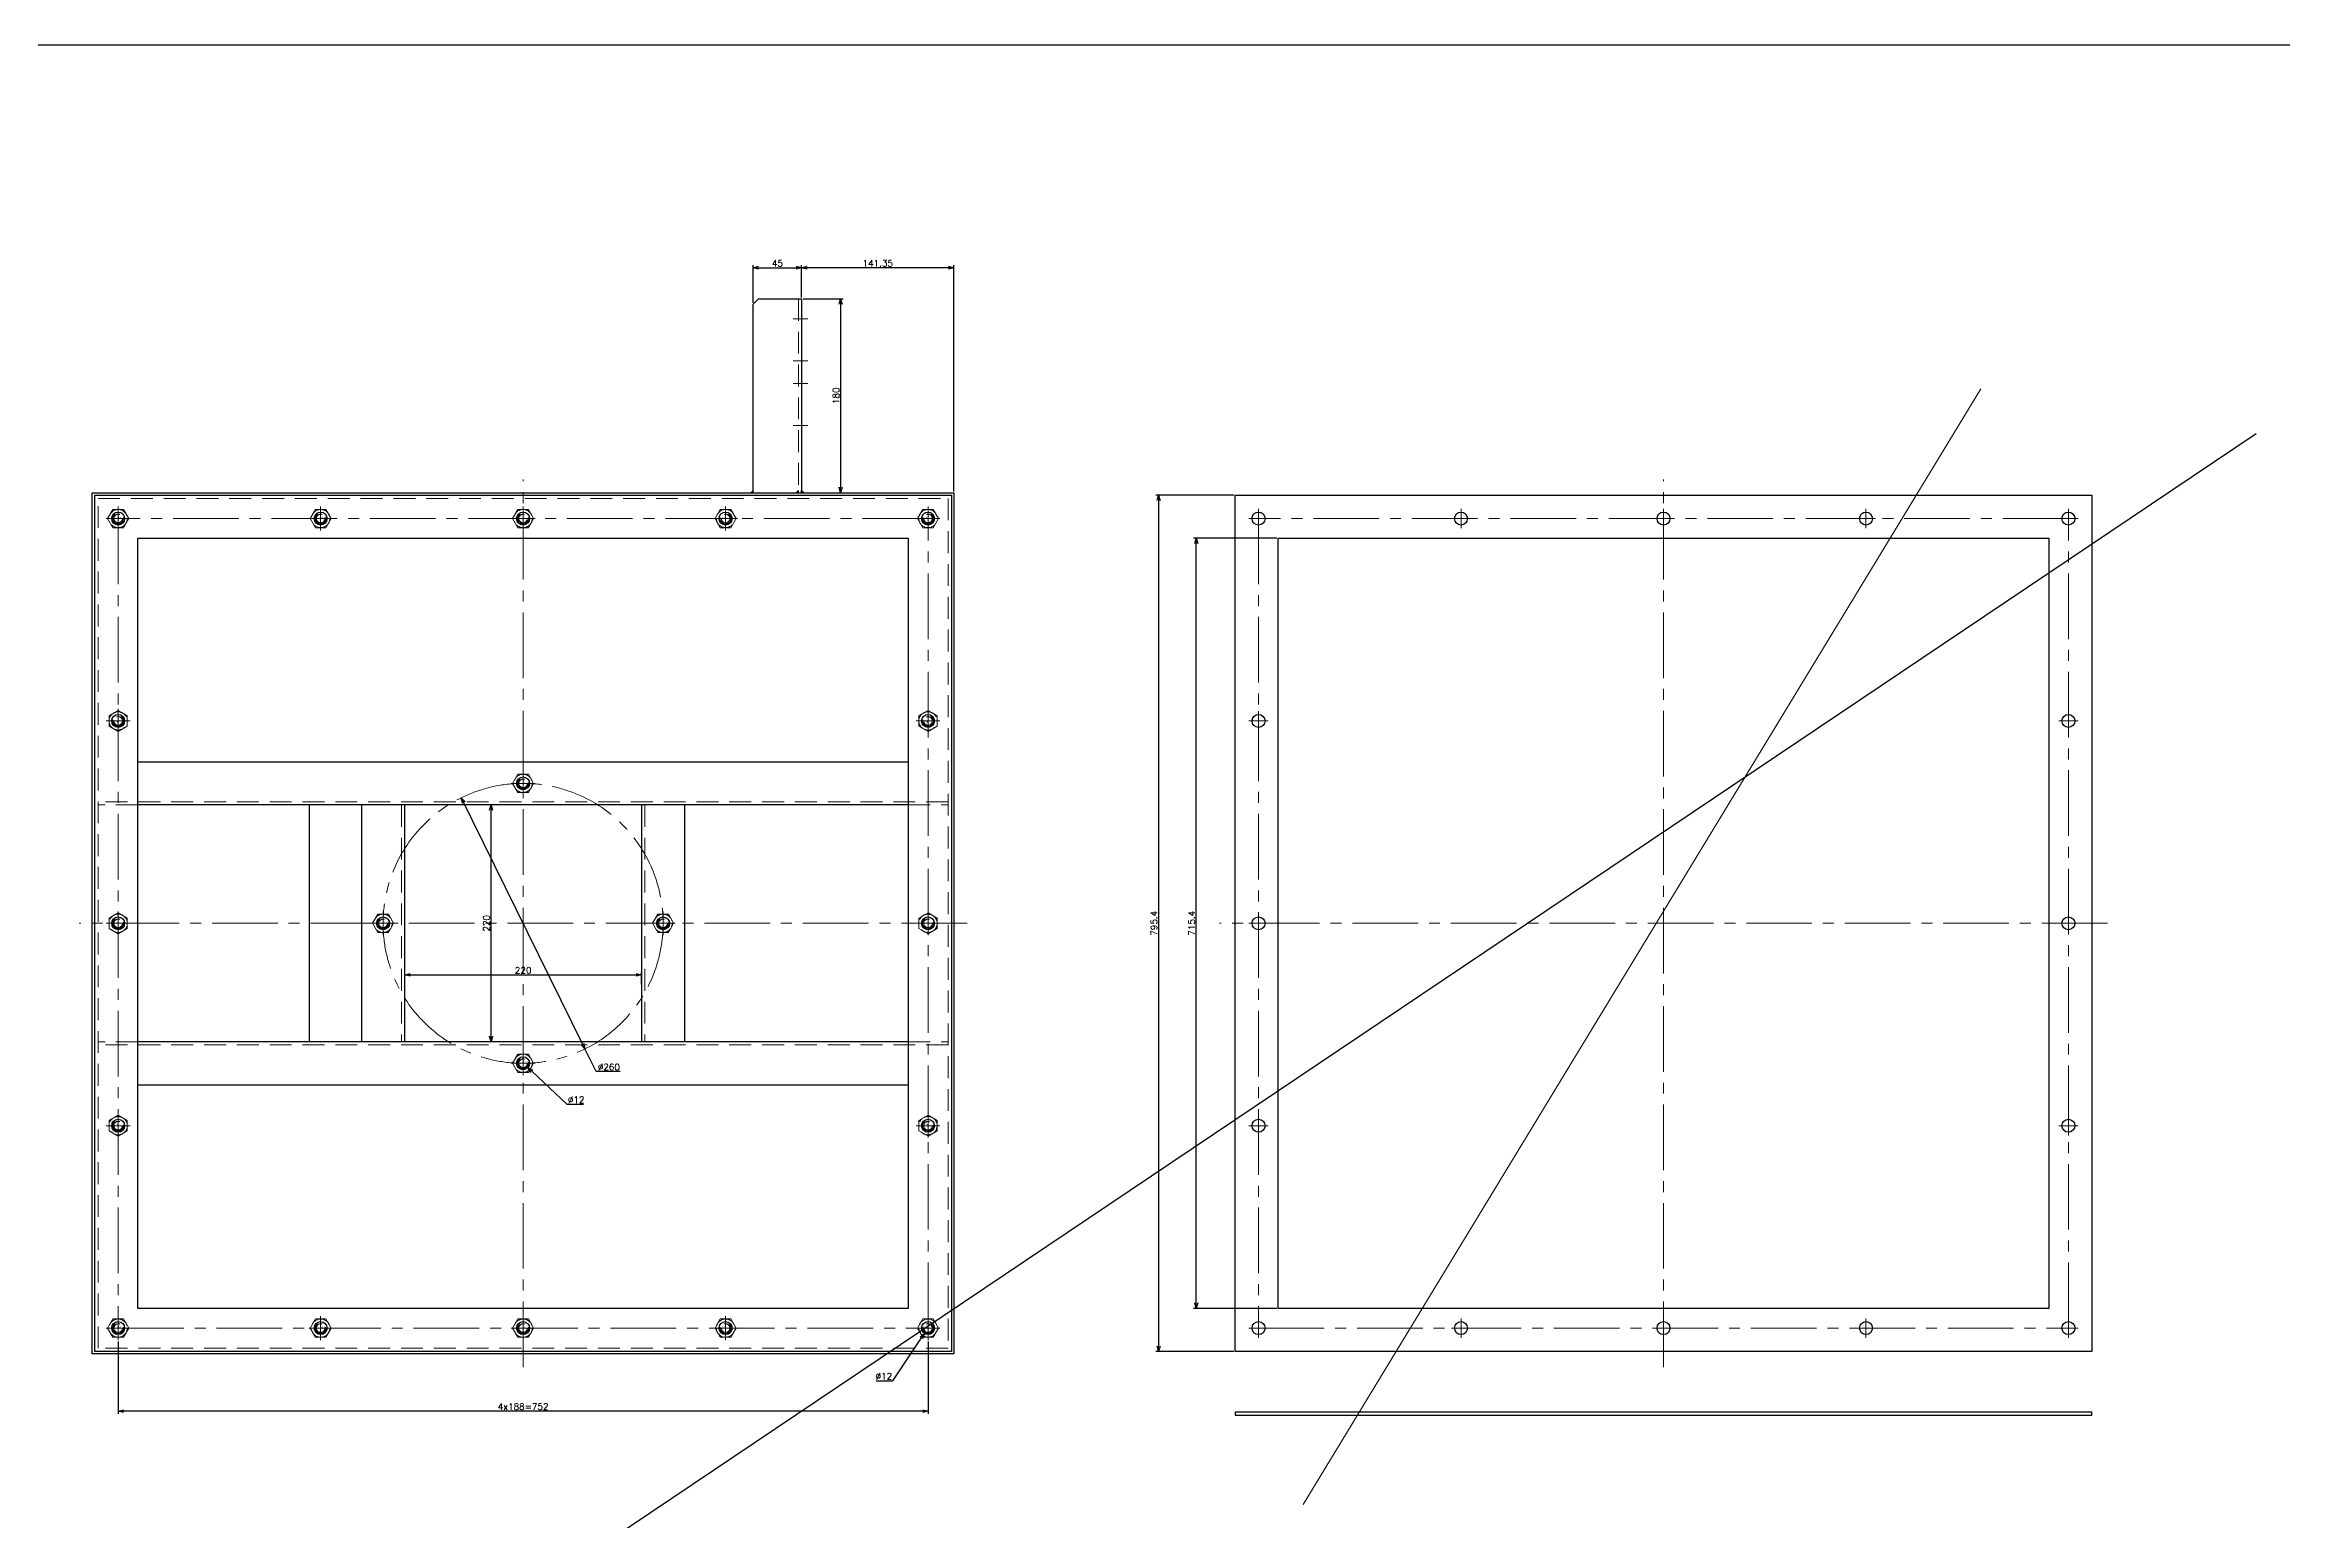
# Model space of a CAD drawing. Header units: millimetres. Extents: x 0 to 49006, y -7876 to 6995.
# Drawn here: x 11141 to 13220, y -1999 to -628 of the extents above; entities that cross this region are included whole.
import ezdxf

# ---------------------------------------------------------------- set-up
doc = ezdxf.new("R2010")
doc.units = ezdxf.units.MM
doc.header["$LTSCALE"] = 3.2
doc.header["$PDMODE"] = 99
doc.header["$PDSIZE"] = 1
for name, pattern in [('CENTER2', [28.575, 19.05, -3.175, 3.175, -3.175]), ('HIDDEN', [9.525, 6.35, -3.175]), ('HIDDEN2', [4.7625, 3.175, -1.5875])]:
    doc.linetypes.add(name, pattern=pattern)
for name, color, linetype, lineweight in [('01_外形線', 7, 'Continuous', 25), ('03_かくれ線', 6, 'HIDDEN2', 13), ('04_HIDDEN', 2, 'HIDDEN', 13), ('05_CENTER', 4, 'CENTER2', 13), ('08_DIM', 3, 'Continuous', 13)]:
    doc.layers.add(name, color=color, linetype=linetype, lineweight=lineweight)
doc.layers.add('10_DRAFT', color=8, linetype='Continuous', lineweight=0, plot=False)
doc.styles.add('KANJI0', font='txt.shx', dxfattribs={"width": 0.9, "height": 30, "bigfont": 'bigfont'})
doc.styles.add('KSS_TXT', font='txt.shx', dxfattribs={"bigfont": 'extfont2.shx'})
doc.dimstyles.new('KSS_DIM', dxfattribs={"dimscale": 12, "dimtxt": 3, "dimasz": 2.5, "dimexe": 1.25, "dimexo": 0.625, "dimtad": 1, "dimdsep": 46, "dimtxsty": 'KSS_TXT', "dimblk": 'OPEN30', "dimcen": 0, "dimazin": 2, "dimtfac": 0.75, "dimtmove": 0, "dimatfit": 3, "dimldrblk": 'OPEN30', "dimfxl": 1.25, "dimtolj": 1, "dimarcsym": 0})
doc.dimstyles.new('KSS_DIM$3', dxfattribs={"dimscale": 12, "dimtxt": 3, "dimasz": 2.5, "dimexe": 1.25, "dimexo": 0.625, "dimtad": 1, "dimtih": 1, "dimtoh": 1, "dimdsep": 46, "dimtxsty": 'KSS_TXT', "dimblk": 'OPEN30', "dimcen": 0, "dimazin": 2, "dimtfac": 0.75, "dimtofl": 0, "dimtmove": 0, "dimatfit": 3, "dimldrblk": 'OPEN30', "dimfxl": 1.25, "dimtolj": 1, "dimarcsym": 0})

# ---------------------------------------------------------------- blocks, each defined once
blk = doc.blocks.new('_Open30')
at = {"color": 0, "linetype": 'ByBlock', "lineweight": -2}
for p, q in [((-1, 0.27), (0, 0)), ((0, 0), (-1, -0.27)), ((0, 0), (-1, 0))]:
    blk.add_line(p, q, dxfattribs=at)
blk = doc.blocks.new('*D320')
at = {"layer": '08_DIM', "color": 0, "lineweight": -2, "transparency": 16777216}
for p, q in [((12285.3, -1086.2), (12207.9, -1086.2)), ((12210.4, -1796.6), (12210.4, -1091.2)), ((12285.3, -1801.6), (12207.9, -1801.6))]:
    blk.add_line(p, q, dxfattribs=at)
at = {"layer": 'Defpoints', "color": 0, "transparency": 16777216}
for p in [(12210.4, -1086.2), (12286.6, -1086.2), (12286.6, -1801.6)]:
    blk.add_point(p, dxfattribs=at)
at = {"layer": '08_DIM', "color": 0, "lineweight": -2, "transparency": 16777216, "xscale": 5, "yscale": 5, "zscale": 5}
for p, rotation in [((12210.4, -1086.2), 90), ((12210.4, -1801.6), 270)]:
    blk.add_blockref('_Open30', p, dxfattribs=dict(at, rotation=rotation))
at = {"layer": '08_DIM', "color": 0, "transparency": 16777216, "insert": (12206.2, -1443.9), "char_height": 6, "attachment_point": 5, "rotation": 90, "style": 'KSS_TXT'}
blk.add_mtext('\\A1;715.4', dxfattribs=at)
blk = doc.blocks.new('*D321')
at = {"layer": '08_DIM', "color": 0, "lineweight": -2, "transparency": 16777216}
for p, q in [((12245.3, -1046.2), (12173, -1046.2)), ((12175.5, -1051.2), (12175.5, -1836.6)), ((12245.3, -1841.6), (12173, -1841.6))]:
    blk.add_line(p, q, dxfattribs=at)
at = {"layer": 'Defpoints', "color": 0, "transparency": 16777216}
for p in [(12246.6, -1046.2), (12175.5, -1841.6), (12246.6, -1841.6)]:
    blk.add_point(p, dxfattribs=at)
at = {"layer": '08_DIM', "color": 0, "lineweight": -2, "transparency": 16777216, "xscale": 5, "yscale": 5, "zscale": 5}
for p, rotation in [((12175.5, -1046.2), 90), ((12175.5, -1841.6), 270)]:
    blk.add_blockref('_Open30', p, dxfattribs=dict(at, rotation=rotation))
at = {"layer": '08_DIM', "color": 0, "transparency": 16777216, "insert": (12171.2, -1443.9), "char_height": 6, "attachment_point": 5, "rotation": 90, "style": 'KSS_TXT'}
blk.add_mtext('\\A1;795.4', dxfattribs=at)
blk = doc.blocks.new('M10Nua_1_1')
at = {"color": 0, "linetype": 'CENTER2'}
for p, q in [((11.1, 0), (-11.1, 0)), ((0, -11.1), (0, 11.1))]:
    blk.add_line(p, q, dxfattribs=at)
at = {"color": 0}
for p, q in [((-4.9, 8.5), (-9.8, 0)), ((-9.8, 0), (-4.9, -8.5)), ((-4.9, 8.5), (4.9, 8.5)), ((9.8, 0), (4.9, 8.5)), ((4.9, -8.5), (9.8, 0)), ((-4.9, -8.5), (4.9, -8.5))]:
    blk.add_line(p, q, dxfattribs=at)
for radius in [8.49, 5, 4]:
    blk.add_circle((0, 0), radius, dxfattribs=at)
at = {"layer": '10_DRAFT', "style": 'KANJI0', "width": 0.82}
blk.add_text('Ｍ１０', height=1.25, dxfattribs=at).set_placement((0.3, 0.1))
blk = doc.blocks.new('A$C4EF13792_1_1')
at = {"color": 0}
for p, q in [((213.6, 575), (218.6, 580)), ((213.6, 400), (213.6, 575)), ((218.6, 580), (258.6, 580)), ((258.6, 580), (258.6, 400)), ((-357.7, 150), (357.7, 150)), ((357.7, 110), (-357.7, 110)), ((-150, 110), (-150, -110)), ((-110, 110), (-110, -110)), ((110, 110), (110, -110)), ((150, 110), (150, -110)), ((357.7, -110), (-357.7, -110)), ((-357.7, -150), (357.7, -150))]:
    blk.add_line(p, q, dxfattribs=at)
for points in [[(400, -400), (-400, -400), (-400, 400), (400, 400)], [(397.7, -397.7), (-397.7, -397.7), (-397.7, 397.7), (397.7, 397.7)], [(357.7, -357.7), (-357.7, -357.7), (-357.7, 357.7), (357.7, 357.7)]]:
    blk.add_lwpolyline(points, close=True, dxfattribs=at)
at = {"color": 3}
for points in [[(213.6, 400), (213.6, 402), (211.6, 400), (211.6, 400)], [(255.6, 400), (255.6, 402), (253.6, 400), (253.6, 400)], [(258.6, 400), (258.6, 402), (260.6, 400), (260.6, 400)]]:
    blk.add_lwpolyline(points, close=True, dxfattribs=at)
at = {"color": 0}
for centre in [(-376, 376), (-188, 376), (0, 376), (188, 376), (376, 376), (-376, 188), (376, 188), (0, 130), (-376, 0), (-130, 0), (130, 0), (376, 0), (0, -130), (-376, -188), (376, -188), (-376, -376), (-188, -376), (0, -376), (188, -376), (376, -376)]:
    blk.add_circle(centre, 6, dxfattribs=at)
at = {"layer": '04_HIDDEN'}
for p, q in [((255.6, 580), (255.6, 400)), ((394.7, 113), (-394.7, 113)), ((-357.7, 110), (-394.7, 110)), ((-113, 110), (-113, -110)), ((113, 110), (113, -110)), ((357.7, 110), (394.7, 110)), ((-357.7, -110), (-394.7, -110)), ((394.7, -113), (-394.7, -113)), ((357.7, -110), (394.7, -110))]:
    blk.add_line(p, q, dxfattribs=at)
blk.add_lwpolyline([(394.7, -394.7), (-394.7, -394.7), (-394.7, 394.7), (394.7, 394.7)], close=True, dxfattribs=at)
at = {"layer": '05_CENTER'}
for p, q in [((250.7, 561.5), (264.3, 561.5)), ((250.7, 522.5), (264.3, 522.5)), ((250.7, 501.5), (264.3, 501.5)), ((250.7, 462.5), (264.3, 462.5)), ((0, -412.2), (0, 412.2)), ((412.2, 0), (-412.2, 0))]:
    blk.add_line(p, q, dxfattribs=at)
blk.add_lwpolyline([(-376, -376), (376, -376), (376, 376), (-376, 376)], close=True, dxfattribs=at)
blk.add_circle((0, 0), 130, dxfattribs=at)
at = {"layer": '04_HIDDEN'}
for p in [(-376, 376), (-188, 376), (0, 376), (0, 130), (-130, 0), (130, 0), (0, -130), (-376, -376), (-188, -376), (0, -376)]:
    blk.add_blockref('M10Nua_1_1', p, dxfattribs=at)
at = {"layer": '04_HIDDEN', "xscale": -1}
for p in [(188, 376), (376, 376), (188, -376), (376, -376)]:
    blk.add_blockref('M10Nua_1_1', p, dxfattribs=at)
at = {"layer": '04_HIDDEN', "xscale": -1, "rotation": 89.99999999999993}
for p in [(-376, 188), (376, 188)]:
    blk.add_blockref('M10Nua_1_1', p, dxfattribs=at)
at = {"layer": '04_HIDDEN', "rotation": 90}
for p in [(-376, 0), (376, 0), (-376, -188), (376, -188)]:
    blk.add_blockref('M10Nua_1_1', p, dxfattribs=at)
blk = doc.blocks.new('*D1389')
at = {"layer": '08_DIM', "color": 0, "lineweight": -2, "transparency": 16777216}
for p, q in [((11209.4, -1832.3), (11209.4, -1899.6)), ((11961.4, -1832.3), (11961.4, -1899.6)), ((11956.4, -1897.1), (11214.4, -1897.1))]:
    blk.add_line(p, q, dxfattribs=at)
at = {"layer": 'Defpoints', "color": 0, "transparency": 16777216}
for p in [(11209.4, -1831), (11961.4, -1831), (11209.4, -1897.1)]:
    blk.add_point(p, dxfattribs=at)
at = {"layer": '08_DIM', "color": 0, "lineweight": -2, "transparency": 16777216, "xscale": 5, "yscale": 5, "zscale": 5, "rotation": 180}
blk.add_blockref('_Open30', (11209.4, -1897.1), dxfattribs=at)
at = {"layer": '08_DIM', "color": 0, "lineweight": -2, "transparency": 16777216, "xscale": 5, "yscale": 5, "zscale": 5}
blk.add_blockref('_Open30', (11961.4, -1897.1), dxfattribs=at)
at = {"layer": '08_DIM', "color": 0, "transparency": 16777216, "insert": (11585.4, -1892.9), "char_height": 6, "attachment_point": 5, "style": 'KSS_TXT'}
blk.add_mtext('\\A1;4x188=752', dxfattribs=at)
blk = doc.blocks.new('*D1398')
at = {"layer": '08_DIM', "color": 0, "lineweight": -2, "transparency": 16777216}
for p, q in [((11560.9, -1333.9), (11553.1, -1333.9)), ((11555.6, -1548.9), (11555.6, -1338.9)), ((11560.9, -1553.9), (11553.1, -1553.9))]:
    blk.add_line(p, q, dxfattribs=at)
at = {"layer": 'Defpoints', "color": 0, "transparency": 16777216}
for p in [(11555.6, -1333.9), (11562.2, -1333.9), (11562.2, -1553.9)]:
    blk.add_point(p, dxfattribs=at)
at = {"layer": '08_DIM', "color": 0, "lineweight": -2, "transparency": 16777216, "xscale": 5, "yscale": 5, "zscale": 5}
for p, rotation in [((11555.6, -1333.9), 90), ((11555.6, -1553.9), 270)]:
    blk.add_blockref('_Open30', p, dxfattribs=dict(at, rotation=rotation))
at = {"layer": '08_DIM', "color": 0, "transparency": 16777216, "insert": (11551.4, -1443.9), "char_height": 6, "attachment_point": 5, "rotation": 90, "style": 'KSS_TXT'}
blk.add_mtext('\\A1;220', dxfattribs=at)
blk = doc.blocks.new('*D1399')
at = {"layer": '08_DIM', "color": 0, "lineweight": -2, "transparency": 16777216}
for p, q in [((11475.4, -1500.5), (11475.4, -1489.3)), ((11480.4, -1491.8), (11690.4, -1491.8)), ((11695.4, -1500.5), (11695.4, -1489.3))]:
    blk.add_line(p, q, dxfattribs=at)
at = {"layer": 'Defpoints', "color": 0, "transparency": 16777216}
for p in [(11695.4, -1491.8), (11475.4, -1501.8), (11695.4, -1501.8)]:
    blk.add_point(p, dxfattribs=at)
at = {"layer": '08_DIM', "color": 0, "lineweight": -2, "transparency": 16777216, "xscale": 5, "yscale": 5, "zscale": 5, "rotation": 180}
blk.add_blockref('_Open30', (11475.4, -1491.8), dxfattribs=at)
at = {"layer": '08_DIM', "color": 0, "lineweight": -2, "transparency": 16777216, "xscale": 5, "yscale": 5, "zscale": 5}
blk.add_blockref('_Open30', (11695.4, -1491.8), dxfattribs=at)
at = {"layer": '08_DIM', "color": 0, "transparency": 16777216, "insert": (11585.4, -1487.6), "char_height": 6, "attachment_point": 5, "style": 'KSS_TXT'}
blk.add_mtext('\\A1;220', dxfattribs=at)
blk = doc.blocks.new('*D1400')
at = {"layer": '08_DIM', "color": 0, "lineweight": -2, "transparency": 16777216}
for p, q in [((11626.4, -1612.1), (11593.4, -1581.4)), ((11641.6, -1612.1), (11626.4, -1612.1))]:
    blk.add_line(p, q, dxfattribs=at)
at = {"layer": 'Defpoints', "color": 0, "transparency": 16777216}
for p in [(11581, -1569.8), (11589.7, -1578)]:
    blk.add_point(p, dxfattribs=at)
at = {"layer": '08_DIM', "color": 0, "lineweight": -2, "transparency": 16777216, "xscale": 5, "yscale": 5, "zscale": 5, "rotation": 137.0205095080423}
blk.add_blockref('_Open30', (11589.7, -1578), dxfattribs=at)
at = {"layer": '08_DIM', "color": 0, "transparency": 16777216, "insert": (11634.6, -1607.9), "char_height": 6, "attachment_point": 5, "style": 'KSS_TXT'}
blk.add_mtext('\\A1;%%C12', dxfattribs=at)
blk = doc.blocks.new('*D1401')
at = {"layer": '08_DIM', "color": 0, "lineweight": -2, "transparency": 16777216}
for p, q in [((11928.6, -1868.9), (11955.2, -1829.1)), ((11913.3, -1868.9), (11928.6, -1868.9))]:
    blk.add_line(p, q, dxfattribs=at)
at = {"layer": 'Defpoints', "color": 0, "transparency": 16777216}
for p in [(11958, -1824.9), (11964.7, -1814.9)]:
    blk.add_point(p, dxfattribs=at)
at = {"layer": '08_DIM', "color": 0, "lineweight": -2, "transparency": 16777216, "xscale": 5, "yscale": 5, "zscale": 5, "rotation": 56.20572127634573}
blk.add_blockref('_Open30', (11958, -1824.9), dxfattribs=at)
at = {"layer": '08_DIM', "color": 0, "transparency": 16777216, "insert": (11920.3, -1864.7), "char_height": 6, "attachment_point": 5, "style": 'KSS_TXT'}
blk.add_mtext('\\A1;%%C12', dxfattribs=at)
blk = doc.blocks.new('*D1402')
at = {"layer": '08_DIM', "color": 0, "lineweight": -2, "transparency": 16777216}
for p, q in [((11528, -1327.3), (11640.5, -1556.1)), ((11653.1, -1581.6), (11642.7, -1560.6)), ((11675.6, -1581.6), (11653.1, -1581.6))]:
    blk.add_line(p, q, dxfattribs=at)
at = {"layer": 'Defpoints', "color": 0, "transparency": 16777216}
for p in [(11528, -1327.3), (11642.7, -1560.6)]:
    blk.add_point(p, dxfattribs=at)
at = {"layer": '08_DIM', "color": 0, "lineweight": -2, "transparency": 16777216, "xscale": 5, "yscale": 5, "zscale": 5}
for p, rotation in [((11528, -1327.3), 116.1959607377148), ((11642.7, -1560.6), 296.1959607377149)]:
    blk.add_blockref('_Open30', p, dxfattribs=dict(at, rotation=rotation))
at = {"layer": '08_DIM', "color": 0, "transparency": 16777216, "insert": (11665, -1577.4), "char_height": 6, "attachment_point": 5, "style": 'KSS_TXT'}
blk.add_mtext('\\A1;%%C260', dxfattribs=at)
blk = doc.blocks.new('*D1543')
at = {"layer": '08_DIM', "color": 0, "lineweight": -2, "transparency": 16777216}
for p, q in [((11799, -867.7), (11799, -832.5)), ((11804, -835), (11839, -835)), ((11844, -862.7), (11844, -832.5))]:
    blk.add_line(p, q, dxfattribs=at)
at = {"layer": 'Defpoints', "color": 0, "transparency": 16777216}
for p in [(11844, -835), (11799, -868.9), (11844, -863.9)]:
    blk.add_point(p, dxfattribs=at)
at = {"layer": '08_DIM', "color": 0, "lineweight": -2, "transparency": 16777216, "xscale": 5, "yscale": 5, "zscale": 5, "rotation": 180}
blk.add_blockref('_Open30', (11799, -835), dxfattribs=at)
at = {"layer": '08_DIM', "color": 0, "lineweight": -2, "transparency": 16777216, "xscale": 5, "yscale": 5, "zscale": 5}
blk.add_blockref('_Open30', (11844, -835), dxfattribs=at)
at = {"layer": '08_DIM', "color": 0, "transparency": 16777216, "insert": (11821.5, -830.8), "char_height": 6, "attachment_point": 5, "style": 'KSS_TXT'}
blk.add_mtext('\\A1;45', dxfattribs=at)
blk = doc.blocks.new('*D1544')
at = {"layer": '08_DIM', "color": 0, "lineweight": -2, "transparency": 16777216}
for p, q in [((11844, -862.7), (11844, -832.5)), ((11980.4, -835), (11849, -835)), ((11985.4, -1042.7), (11985.4, -832.5))]:
    blk.add_line(p, q, dxfattribs=at)
at = {"layer": 'Defpoints', "color": 0, "transparency": 16777216}
for p in [(11844, -835), (11844, -863.9), (11985.4, -1043.9)]:
    blk.add_point(p, dxfattribs=at)
at = {"layer": '08_DIM', "color": 0, "lineweight": -2, "transparency": 16777216, "xscale": 5, "yscale": 5, "zscale": 5, "rotation": 180}
blk.add_blockref('_Open30', (11844, -835), dxfattribs=at)
at = {"layer": '08_DIM', "color": 0, "lineweight": -2, "transparency": 16777216, "xscale": 5, "yscale": 5, "zscale": 5}
blk.add_blockref('_Open30', (11985.4, -835), dxfattribs=at)
at = {"layer": '08_DIM', "color": 0, "transparency": 16777216, "insert": (11914.7, -830.8), "char_height": 6, "attachment_point": 5, "style": 'KSS_TXT'}
blk.add_mtext('\\A1;141.35', dxfattribs=at)
blk = doc.blocks.new('*D1545')
at = {"layer": '08_DIM', "color": 0, "lineweight": -2, "transparency": 16777216}
for p, q in [((11845.3, -863.9), (11882.7, -863.9)), ((11880.2, -868.9), (11880.2, -1038.9)), ((11845.3, -1043.9), (11882.7, -1043.9))]:
    blk.add_line(p, q, dxfattribs=at)
at = {"layer": 'Defpoints', "color": 0, "transparency": 16777216}
for p in [(11844, -863.9), (11844, -1043.9), (11880.2, -1043.9)]:
    blk.add_point(p, dxfattribs=at)
at = {"layer": '08_DIM', "color": 0, "lineweight": -2, "transparency": 16777216, "xscale": 5, "yscale": 5, "zscale": 5}
for p, rotation in [((11880.2, -863.9), 90), ((11880.2, -1043.9), 270)]:
    blk.add_blockref('_Open30', p, dxfattribs=dict(at, rotation=rotation))
at = {"layer": '08_DIM', "color": 0, "transparency": 16777216, "insert": (11876, -953.9), "char_height": 6, "attachment_point": 5, "rotation": 90, "style": 'KSS_TXT'}
blk.add_mtext('\\A1;180', dxfattribs=at)

msp = doc.modelspace()

# ---------------------------------------------------------------- hatches: boundary and pattern name
at = {"layer": '03_かくれ線'}
h = msp.add_hatch(color=256, dxfattribs=at)
h.dxf.hatch_style = 1
h.paths.add_polyline_path([(11799.01, -1041.934), (11797.01, -1043.934), (11799.01, -1043.934)])
h.paths.add_polyline_path([(11841.01, -1041.934), (11839.01, -1043.934), (11841.01, -1043.934)])
h.paths.add_polyline_path([(11844.01, -1041.934), (11844.01, -1043.934), (11846.01, -1043.934)])

# ---------------------------------------------------------------- linework, layer by layer
at = {"color": 3}
msp.add_line((13194.633, -989.142), (10074.744, -3086.443), dxfattribs=at)
for points in [[(9237.241, -627.828), (16824.146, -627.828), (16824.146, -7876.008), (9237.241, -7876.008)], [(13041.993, -1841.634), (12246.593, -1841.634), (12246.593, -1046.234), (13041.993, -1046.234)], [(13001.993, -1801.634), (12286.593, -1801.634), (12286.593, -1086.234), (13001.993, -1086.234)], [(12246.593, -1900.897), (13041.993, -1900.897), (13041.993, -1897.897), (12246.593, -1897.897)]]:
    msp.add_lwpolyline(points, close=True, dxfattribs=at)
for centre in [(12268.293, -1067.934), (12456.293, -1067.934), (12644.293, -1067.934), (12832.293, -1067.934), (13020.293, -1067.934), (12268.293, -1255.934), (13020.293, -1255.934), (12268.293, -1443.934), (13020.293, -1443.934), (12268.293, -1631.934), (13020.293, -1631.934), (12268.293, -1819.934), (12456.293, -1819.934), (12644.293, -1819.934), (12832.293, -1819.934), (13020.293, -1819.934)]:
    msp.add_circle(centre, 6, dxfattribs=at)
msp.add_circle((11961.36, -1819.934), 6)
at = {"layer": '01_外形線'}
msp.add_line((11386.986, -1553.934), (11386.986, -1333.934), dxfattribs=at)
at = {"layer": '03_かくれ線'}
for points in [[(11841.01, -1043.934), (11841.01, -1041.934), (11839.01, -1043.934), (11841.01, -1043.934)], [(11844.01, -1043.934), (11846.01, -1043.934), (11844.01, -1041.934), (11844.01, -1043.934)]]:
    msp.add_lwpolyline(points, dxfattribs=at)
at = {"layer": '05_CENTER'}
for p, q in [((12644.293, -1856.149), (12644.293, -1031.719)), ((12268.293, -1076.934), (12268.293, -1058.934)), ((12456.293, -1076.934), (12456.293, -1058.934)), ((12644.293, -1076.934), (12644.293, -1058.934)), ((12832.293, -1076.934), (12832.293, -1058.934)), ((13020.293, -1076.934), (13020.293, -1058.934)), ((12259.293, -1067.934), (12277.293, -1067.934)), ((12447.293, -1067.934), (12465.293, -1067.934)), ((12635.293, -1067.934), (12653.293, -1067.934)), ((12823.293, -1067.934), (12841.293, -1067.934)), ((13011.293, -1067.934), (13029.293, -1067.934)), ((12268.293, -1264.934), (12268.293, -1246.934)), ((13020.293, -1264.934), (13020.293, -1246.934)), ((12259.293, -1255.934), (12277.293, -1255.934)), ((13011.293, -1255.934), (13029.293, -1255.934)), ((13056.508, -1443.934), (12232.078, -1443.934)), ((12259.293, -1443.934), (12277.293, -1443.934)), ((12268.293, -1452.934), (12268.293, -1434.934)), ((13011.293, -1443.934), (13029.293, -1443.934)), ((13020.293, -1452.934), (13020.293, -1434.934)), ((12259.293, -1631.934), (12277.293, -1631.934)), ((12268.293, -1640.934), (12268.293, -1622.934)), ((13011.293, -1631.934), (13029.293, -1631.934)), ((13020.293, -1640.934), (13020.293, -1622.934)), ((12259.293, -1819.934), (12277.293, -1819.934)), ((12268.293, -1828.934), (12268.293, -1810.934)), ((12447.293, -1819.934), (12465.293, -1819.934)), ((12456.293, -1828.934), (12456.293, -1810.934)), ((12635.293, -1819.934), (12653.293, -1819.934)), ((12644.293, -1828.934), (12644.293, -1810.934)), ((12823.293, -1819.934), (12841.293, -1819.934)), ((12832.293, -1828.934), (12832.293, -1810.934)), ((13011.293, -1819.934), (13029.293, -1819.934)), ((13020.293, -1828.934), (13020.293, -1810.934))]:
    msp.add_line(p, q, dxfattribs=at)
msp.add_lwpolyline([(12268.293, -1819.934), (13020.293, -1819.934), (13020.293, -1067.934), (12268.293, -1067.934)], close=True, dxfattribs=at)
at = {"layer": '08_DIM', "color": 3}
msp.add_line((12939.047, -947.416), (12309.639, -1983.865), dxfattribs=at)

# ---------------------------------------------------------------- block references
msp.add_blockref('A$C4EF13792_1_1', (11585.36, -1443.934))

# ---------------------------------------------------------------- dimensions: what is measured, and where the dimension line sits
at = {"layer": '08_DIM', "color": 1}
dim = msp.add_linear_dim(base=(11844.01, -835.048), p1=(11799.01, -868.934), p2=(11844.01, -863.934), dimstyle='KSS_DIM', override={"dimscale": 2, "dimarcsym": 1}, dxfattribs=at)
dim.commit()
dim.dimension.update_dxf_attribs({"geometry": '*D1543', "text_midpoint": (11821.51, -830.794)})
for base, p1, p2, angle, picture, middle in [((11844.01, -835.048), (11985.36, -1043.934), (11844.01, -863.934), 180, '*D1544', (11914.685, -830.794)), ((11880.247, -1043.934), (11844.01, -863.934), (11844.01, -1043.934), 90, '*D1545', (11875.997, -953.934))]:
    dim = msp.add_linear_dim(base=base, p1=p1, p2=p2, angle=angle, dimstyle='KSS_DIM', override={"dimscale": 2, "dimarcsym": 1}, dxfattribs=at)
    dim.commit()
    dim.dimension.update_dxf_attribs({"geometry": picture, "text_midpoint": middle})
at = {"layer": '08_DIM'}
for base, p1, p2, picture, middle in [((12175.456, -1841.634), (12246.593, -1046.234), (12246.593, -1841.634), '*D321', (12171.202, -1443.934)), ((12210.421, -1086.234), (12286.593, -1801.634), (12286.593, -1086.234), '*D320', (12206.167, -1443.934)), ((11555.645, -1333.934), (11562.164, -1553.934), (11562.164, -1333.934), '*D1398', (11551.395, -1443.934))]:
    dim = msp.add_linear_dim(base=base, p1=p1, p2=p2, angle=90, dimstyle='KSS_DIM', override={"dimscale": 2}, dxfattribs=at)
    dim.commit()
    dim.dimension.update_dxf_attribs({"geometry": picture, "text_midpoint": middle})
for p1, p2, override, picture, middle in [((11527.973, -1327.286), (11642.748, -1560.581), {"dimscale": 2, "dimpost": '%%C<>', "dimtix": 1, "dimatfit": 2}, '*D1402', (11664.991, -1581.613)), ((11580.971, -1569.843), (11589.75, -1578.024), {"dimscale": 2, "dimpost": '%%C<>'}, '*D1400', (11634.615, -1612.144)), ((11964.697, -1814.947), (11958.023, -1824.92), {"dimscale": 2, "dimpost": '%%C<>'}, '*D1401', (11920.314, -1868.934))]:
    dim = msp.add_diameter_dim_2p(p1=p1, p2=p2, dimstyle='KSS_DIM$3', override=override, dxfattribs=at)
    dim.commit()
    dim.dimension.update_dxf_attribs({"geometry": picture, "text_midpoint": middle, "dimtype": 163})
dim = msp.add_linear_dim(base=(11695.36, -1491.827), p1=(11475.36, -1501.766), p2=(11695.36, -1501.766), dimstyle='KSS_DIM', override={"dimscale": 2}, dxfattribs=at)
dim.commit()
dim.dimension.update_dxf_attribs({"geometry": '*D1399', "text_midpoint": (11585.36, -1487.577)})
dim = msp.add_linear_dim(base=(11209.36, -1897.145), p1=(11961.36, -1831.037), p2=(11209.36, -1831.037), text='4x188=<>', dimstyle='KSS_DIM', override={"dimscale": 2}, dxfattribs=at)
dim.commit()
dim.dimension.update_dxf_attribs({"geometry": '*D1389', "text_midpoint": (11585.36, -1892.891)})

doc.saveas('drawing.dxf')
